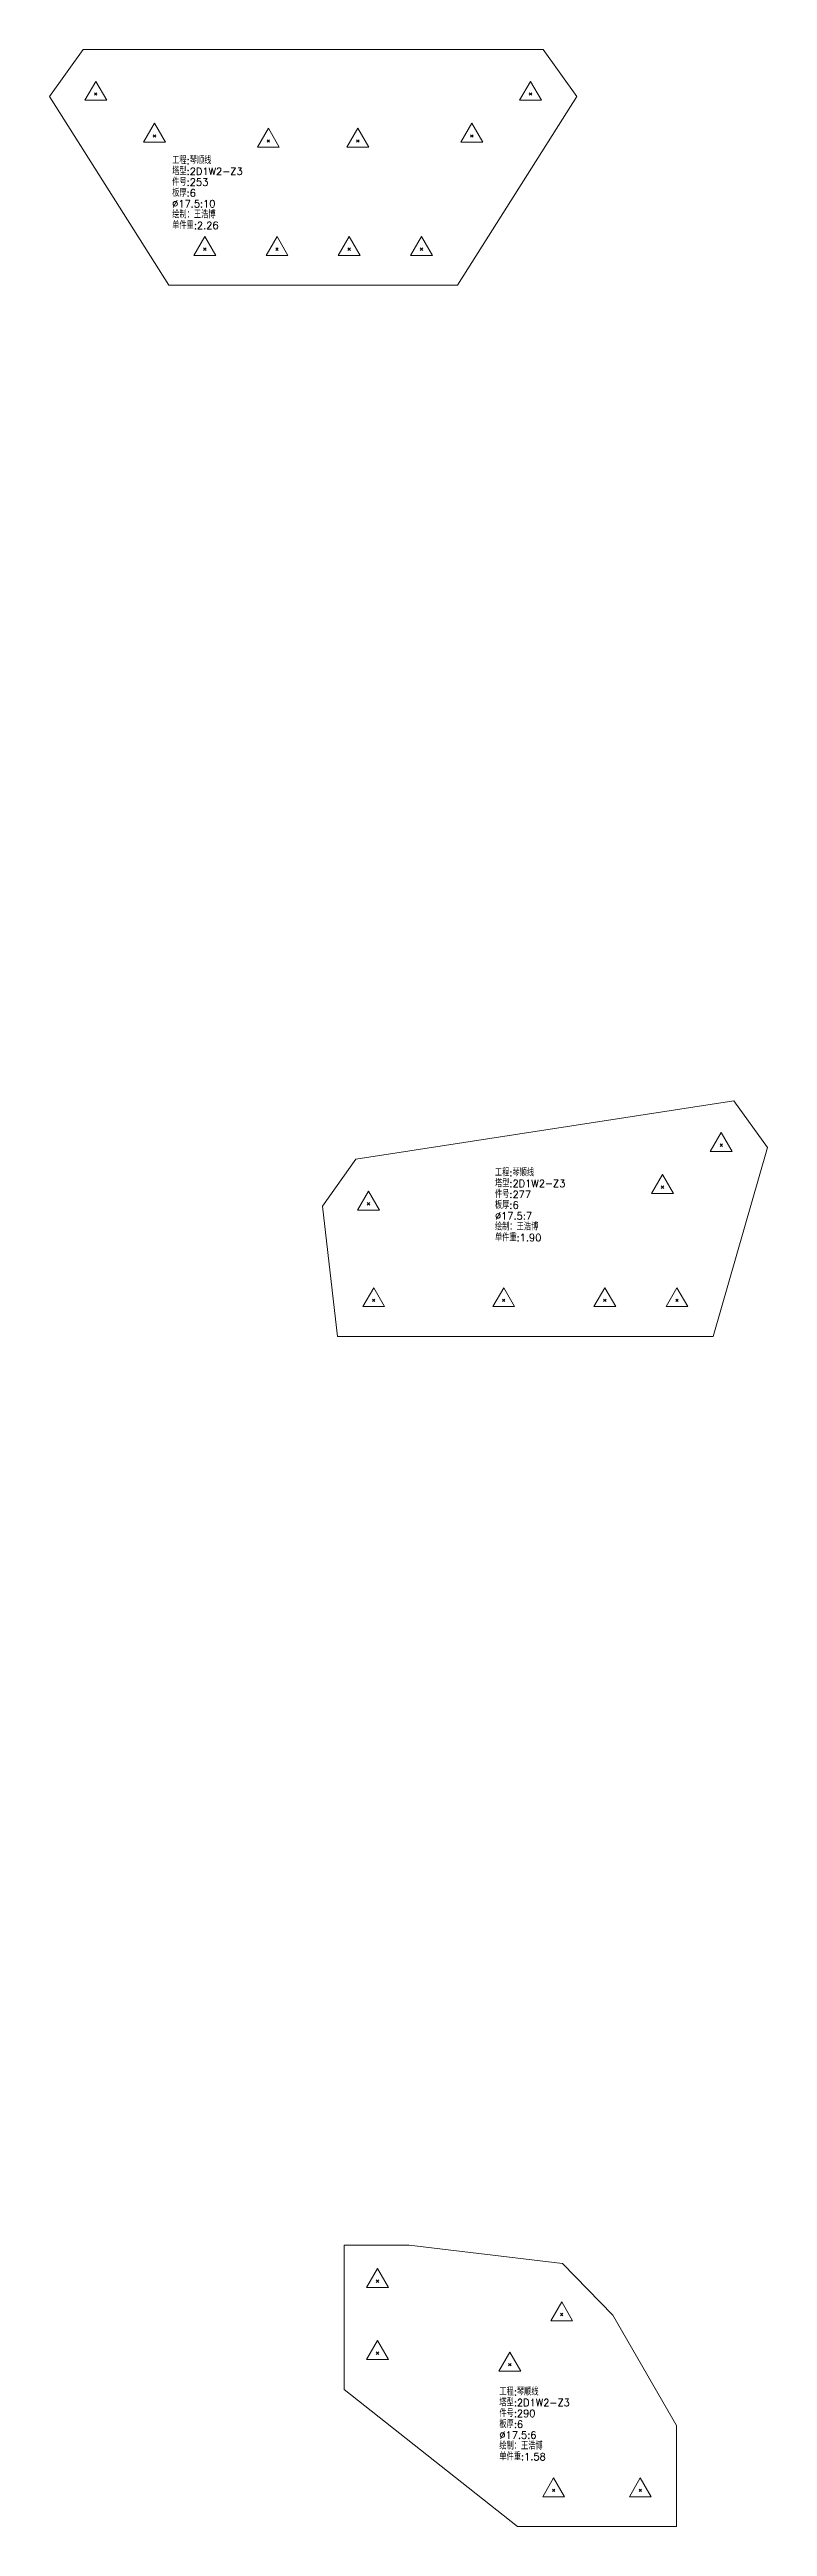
# Model space of a CAD drawing. Extents: x -580 to 8755, y 0 to 14723.
# Drawn here: x 1877 to 2374, y 9368 to 11084 of the extents above; entities that cross this region are included whole.
import ezdxf
from ezdxf.enums import TextEntityAlignment as Align

# ---------------------------------------------------------------- set-up
doc = ezdxf.new("R2010")
doc.units = 0
doc.header["$MEASUREMENT"] = 0
doc.layers.add('1', color=7, linetype='CONTINUOUS', lineweight=25)
doc.styles.get("Standard").update_dxf_attribs({"font": 'simplex.shx', "width": 0.7, "height": 3, "bigfont": 'gbhzfs.shx'})

msp = doc.modelspace()

# ---------------------------------------------------------------- linework, layer by layer
at = {"layer": '1', "color": 7, "linetype": 'Continuous', "lineweight": 18}
for p, q in [((1900.417, 11084.49984), (1877.16747, 11051.9505)), ((2218.93553, 11084.49984), (1900.417, 11084.49984)), ((2242.18506, 11051.9505), (2218.93553, 11084.49984)), ((1877.16747, 11051.9505), (1959.67627, 10921.16515)), ((2159.67627, 10921.16515), (2242.18506, 11051.9505)), ((1959.67627, 10921.16515), (2159.67627, 10921.16515)), ((2351.00586, 10356.23149), (2089.33405, 10315.62669)), ((2374.25539, 10323.68215), (2351.00586, 10356.23149)), ((2089.33405, 10315.62669), (2066.08452, 10283.07735)), ((2336.62784, 10192.8968), (2374.25539, 10323.68215)), ((2066.08452, 10283.07735), (2076.62784, 10192.8968)), ((2076.62784, 10192.8968), (2336.62784, 10192.8968)), ((2126.22933, 9563.3882), (2081.22933, 9563.3882)), ((2081.22933, 9563.3882), (2081.22933, 9463.3882)), ((2232.33358, 9550.62279), (2126.22933, 9563.3882)), ((2267.15735, 9514.74375), (2232.33358, 9550.62279)), ((2311.22933, 9438.3882), (2267.15735, 9514.74375)), ((2081.22933, 9463.3882), (2201.22933, 9368.3882)), ((2311.22933, 9368.3882), (2311.22933, 9438.3882)), ((2201.22933, 9368.3882), (2311.22933, 9368.3882))]:
    msp.add_line(p, q, dxfattribs=at)
at = {"layer": '1', "color": 7, "linetype": 'Continuous', "lineweight": 13}
for p, q in [((1909.13557, 11062.44422), (1901.55807, 11049.31922)), ((1908.26057, 11052.81922), (1910.01057, 11054.56922)), ((1910.01057, 11052.81922), (1908.26057, 11054.56922)), ((1916.71307, 11049.31922), (1909.13557, 11062.44422)), ((2210.21696, 11062.44422), (2202.63946, 11049.31922)), ((2209.34196, 11052.81922), (2211.09196, 11054.56922)), ((2211.09196, 11052.81922), (2209.34196, 11054.56922)), ((2217.79446, 11049.31922), (2210.21696, 11062.44422)), ((1901.55807, 11049.31922), (1916.71307, 11049.31922)), ((2202.63946, 11049.31922), (2217.79446, 11049.31922)), ((1949.82225, 11033.38231), (1942.24475, 11020.25731)), ((1942.24475, 11020.25731), (1957.39975, 11020.25731)), ((1948.94725, 11023.75731), (1950.69725, 11025.50731)), ((1950.69725, 11023.75731), (1948.94725, 11025.50731)), ((1957.39975, 11020.25731), (1949.82225, 11033.38231)), ((2028.67627, 11029.91515), (2021.09877, 11016.79015)), ((2027.80127, 11020.29015), (2029.55127, 11022.04015)), ((2029.55127, 11020.29015), (2027.80127, 11022.04015)), ((2036.25377, 11016.79015), (2028.67627, 11029.91515)), ((2090.67627, 11029.91515), (2083.09877, 11016.79015)), ((2089.80127, 11020.29015), (2091.55127, 11022.04015)), ((2091.55127, 11020.29015), (2089.80127, 11022.04015)), ((2098.25377, 11016.79015), (2090.67627, 11029.91515)), ((2169.53028, 11033.38231), (2161.95278, 11020.25731)), ((2161.95278, 11020.25731), (2177.10778, 11020.25731)), ((2168.65528, 11023.75731), (2170.40528, 11025.50731)), ((2170.40528, 11023.75731), (2168.65528, 11025.50731)), ((2177.10778, 11020.25731), (2169.53028, 11033.38231)), ((2021.09877, 11016.79015), (2036.25377, 11016.79015)), ((2083.09877, 11016.79015), (2098.25377, 11016.79015)), ((1984.67627, 10954.91515), (1977.09877, 10941.79015)), ((1992.25377, 10941.79015), (1984.67627, 10954.91515)), ((2034.67627, 10954.91515), (2027.09877, 10941.79015)), ((2042.25377, 10941.79015), (2034.67627, 10954.91515)), ((2084.67627, 10954.91515), (2077.09877, 10941.79015)), ((2092.25377, 10941.79015), (2084.67627, 10954.91515)), ((2134.67627, 10954.91515), (2127.09877, 10941.79015)), ((2142.25377, 10941.79015), (2134.67627, 10954.91515)), ((1977.09877, 10941.79015), (1992.25377, 10941.79015)), ((1983.80127, 10945.29015), (1985.55127, 10947.04015)), ((1985.55127, 10945.29015), (1983.80127, 10947.04015)), ((2027.09877, 10941.79015), (2042.25377, 10941.79015)), ((2033.80127, 10945.29015), (2035.55127, 10947.04015)), ((2035.55127, 10945.29015), (2033.80127, 10947.04015)), ((2077.09877, 10941.79015), (2092.25377, 10941.79015)), ((2083.80127, 10945.29015), (2085.55127, 10947.04015)), ((2085.55127, 10945.29015), (2083.80127, 10947.04015)), ((2127.09877, 10941.79015), (2142.25377, 10941.79015)), ((2133.80127, 10945.29015), (2135.55127, 10947.04015)), ((2135.55127, 10945.29015), (2133.80127, 10947.04015)), ((2342.28729, 10334.17587), (2334.70979, 10321.05087)), ((2349.86479, 10321.05087), (2342.28729, 10334.17587)), ((2334.70979, 10321.05087), (2349.86479, 10321.05087)), ((2341.41229, 10324.55087), (2343.16229, 10326.30087)), ((2343.16229, 10324.55087), (2341.41229, 10326.30087)), ((2301.60061, 10305.11395), (2294.02311, 10291.98895)), ((2300.72561, 10295.48895), (2302.47561, 10297.23895)), ((2302.47561, 10295.48895), (2300.72561, 10297.23895)), ((2309.17811, 10291.98895), (2301.60061, 10305.11395)), ((2098.05189, 10293.5716), (2090.47439, 10280.4466)), ((2090.47439, 10280.4466), (2105.62939, 10280.4466)), ((2097.17689, 10283.9466), (2098.92689, 10285.6966)), ((2098.92689, 10283.9466), (2097.17689, 10285.6966)), ((2105.62939, 10280.4466), (2098.05189, 10293.5716)), ((2294.02311, 10291.98895), (2309.17811, 10291.98895)), ((2101.62784, 10226.6468), (2094.05034, 10213.5218)), ((2094.05034, 10213.5218), (2109.20534, 10213.5218)), ((2100.75284, 10217.0218), (2102.50284, 10218.7718)), ((2102.50284, 10217.0218), (2100.75284, 10218.7718)), ((2109.20534, 10213.5218), (2101.62784, 10226.6468)), ((2191.62784, 10226.6468), (2184.05034, 10213.5218)), ((2184.05034, 10213.5218), (2199.20534, 10213.5218)), ((2190.75284, 10217.0218), (2192.50284, 10218.7718)), ((2192.50284, 10217.0218), (2190.75284, 10218.7718)), ((2199.20534, 10213.5218), (2191.62784, 10226.6468)), ((2261.62784, 10226.6468), (2254.05034, 10213.5218)), ((2254.05034, 10213.5218), (2269.20534, 10213.5218)), ((2260.75284, 10217.0218), (2262.50284, 10218.7718)), ((2262.50284, 10217.0218), (2260.75284, 10218.7718)), ((2269.20534, 10213.5218), (2261.62784, 10226.6468)), ((2311.62784, 10226.6468), (2304.05034, 10213.5218)), ((2304.05034, 10213.5218), (2319.20534, 10213.5218)), ((2310.75284, 10217.0218), (2312.50284, 10218.7718)), ((2312.50284, 10217.0218), (2310.75284, 10218.7718)), ((2319.20534, 10213.5218), (2311.62784, 10226.6468)), ((2104.22933, 9547.1382), (2096.65183, 9534.0132)), ((2111.80683, 9534.0132), (2104.22933, 9547.1382)), ((2096.65183, 9534.0132), (2111.80683, 9534.0132)), ((2103.35433, 9537.5132), (2105.10433, 9539.2632)), ((2105.10433, 9537.5132), (2103.35433, 9539.2632)), ((2231.80595, 9524.02139), (2224.22845, 9510.89639)), ((2224.22845, 9510.89639), (2239.38345, 9510.89639)), ((2230.93095, 9514.39639), (2232.68095, 9516.14639)), ((2232.68095, 9514.39639), (2230.93095, 9516.14639)), ((2239.38345, 9510.89639), (2231.80595, 9524.02139)), ((2104.22933, 9497.1382), (2096.65183, 9484.0132)), ((2111.80683, 9484.0132), (2104.22933, 9497.1382)), ((2096.65183, 9484.0132), (2111.80683, 9484.0132)), ((2103.35433, 9487.5132), (2105.10433, 9489.2632)), ((2105.10433, 9487.5132), (2103.35433, 9489.2632)), ((2195.92691, 9489.19762), (2188.34941, 9476.07262)), ((2188.34941, 9476.07262), (2203.50441, 9476.07262)), ((2195.05191, 9479.57262), (2196.80191, 9481.32262)), ((2196.80191, 9479.57262), (2195.05191, 9481.32262)), ((2203.50441, 9476.07262), (2195.92691, 9489.19762)), ((2226.22933, 9402.1382), (2218.65183, 9389.0132)), ((2218.65183, 9389.0132), (2233.80683, 9389.0132)), ((2225.35433, 9392.5132), (2227.10433, 9394.2632)), ((2227.10433, 9392.5132), (2225.35433, 9394.2632)), ((2233.80683, 9389.0132), (2226.22933, 9402.1382)), ((2286.22933, 9402.1382), (2278.65183, 9389.0132)), ((2278.65183, 9389.0132), (2293.80683, 9389.0132)), ((2285.35433, 9392.5132), (2287.10433, 9394.2632)), ((2287.10433, 9392.5132), (2285.35433, 9394.2632)), ((2293.80683, 9389.0132), (2286.22933, 9402.1382))]:
    msp.add_line(p, q, dxfattribs=at)

# ---------------------------------------------------------------- texts
at = {"layer": '1', "color": 7, "linetype": 'Continuous', "lineweight": 18}
for s, p in [('塔型:2D1W2-Z3', (1962.08052, 10996.14828)), ('工程:琴顺线', (1962.08052, 11003.64828)), ('件号:253', (1962.08052, 10988.64828)), ('板厚:6', (1962.08052, 10981.14828)), ('绘制：王浩博', (1962.08052, 10966.14828)), ('%%c17.5:10', (1962.08052, 10973.64828)), ('单件重:2.26', (1962.08052, 10958.64828)), ('塔型:2D1W2-Z3', (2185.57422, 10294.87993)), ('工程:琴顺线', (2185.57422, 10302.37993)), ('件号:277', (2185.57422, 10287.37993)), ('板厚:6', (2185.57422, 10279.87993)), ('绘制：王浩博', (2185.57422, 10264.87993)), ('单件重:1.90', (2185.57422, 10257.37993)), ('%%c17.5:7', (2185.57422, 10272.37993)), ('塔型:2D1W2-Z3', (2188.63359, 9450.20399)), ('工程:琴顺线', (2188.63359, 9457.70399)), ('件号:290', (2188.63359, 9442.70399)), ('板厚:6', (2188.63359, 9435.20399)), ('绘制：王浩博', (2188.63359, 9420.20399)), ('%%c17.5:6', (2188.63359, 9427.70399)), ('单件重:1.58', (2188.63359, 9412.70399))]:
    msp.add_text(s, height=5, dxfattribs=at).set_placement(p, align=Align.BOTTOM_LEFT)

doc.saveas('drawing.dxf')
